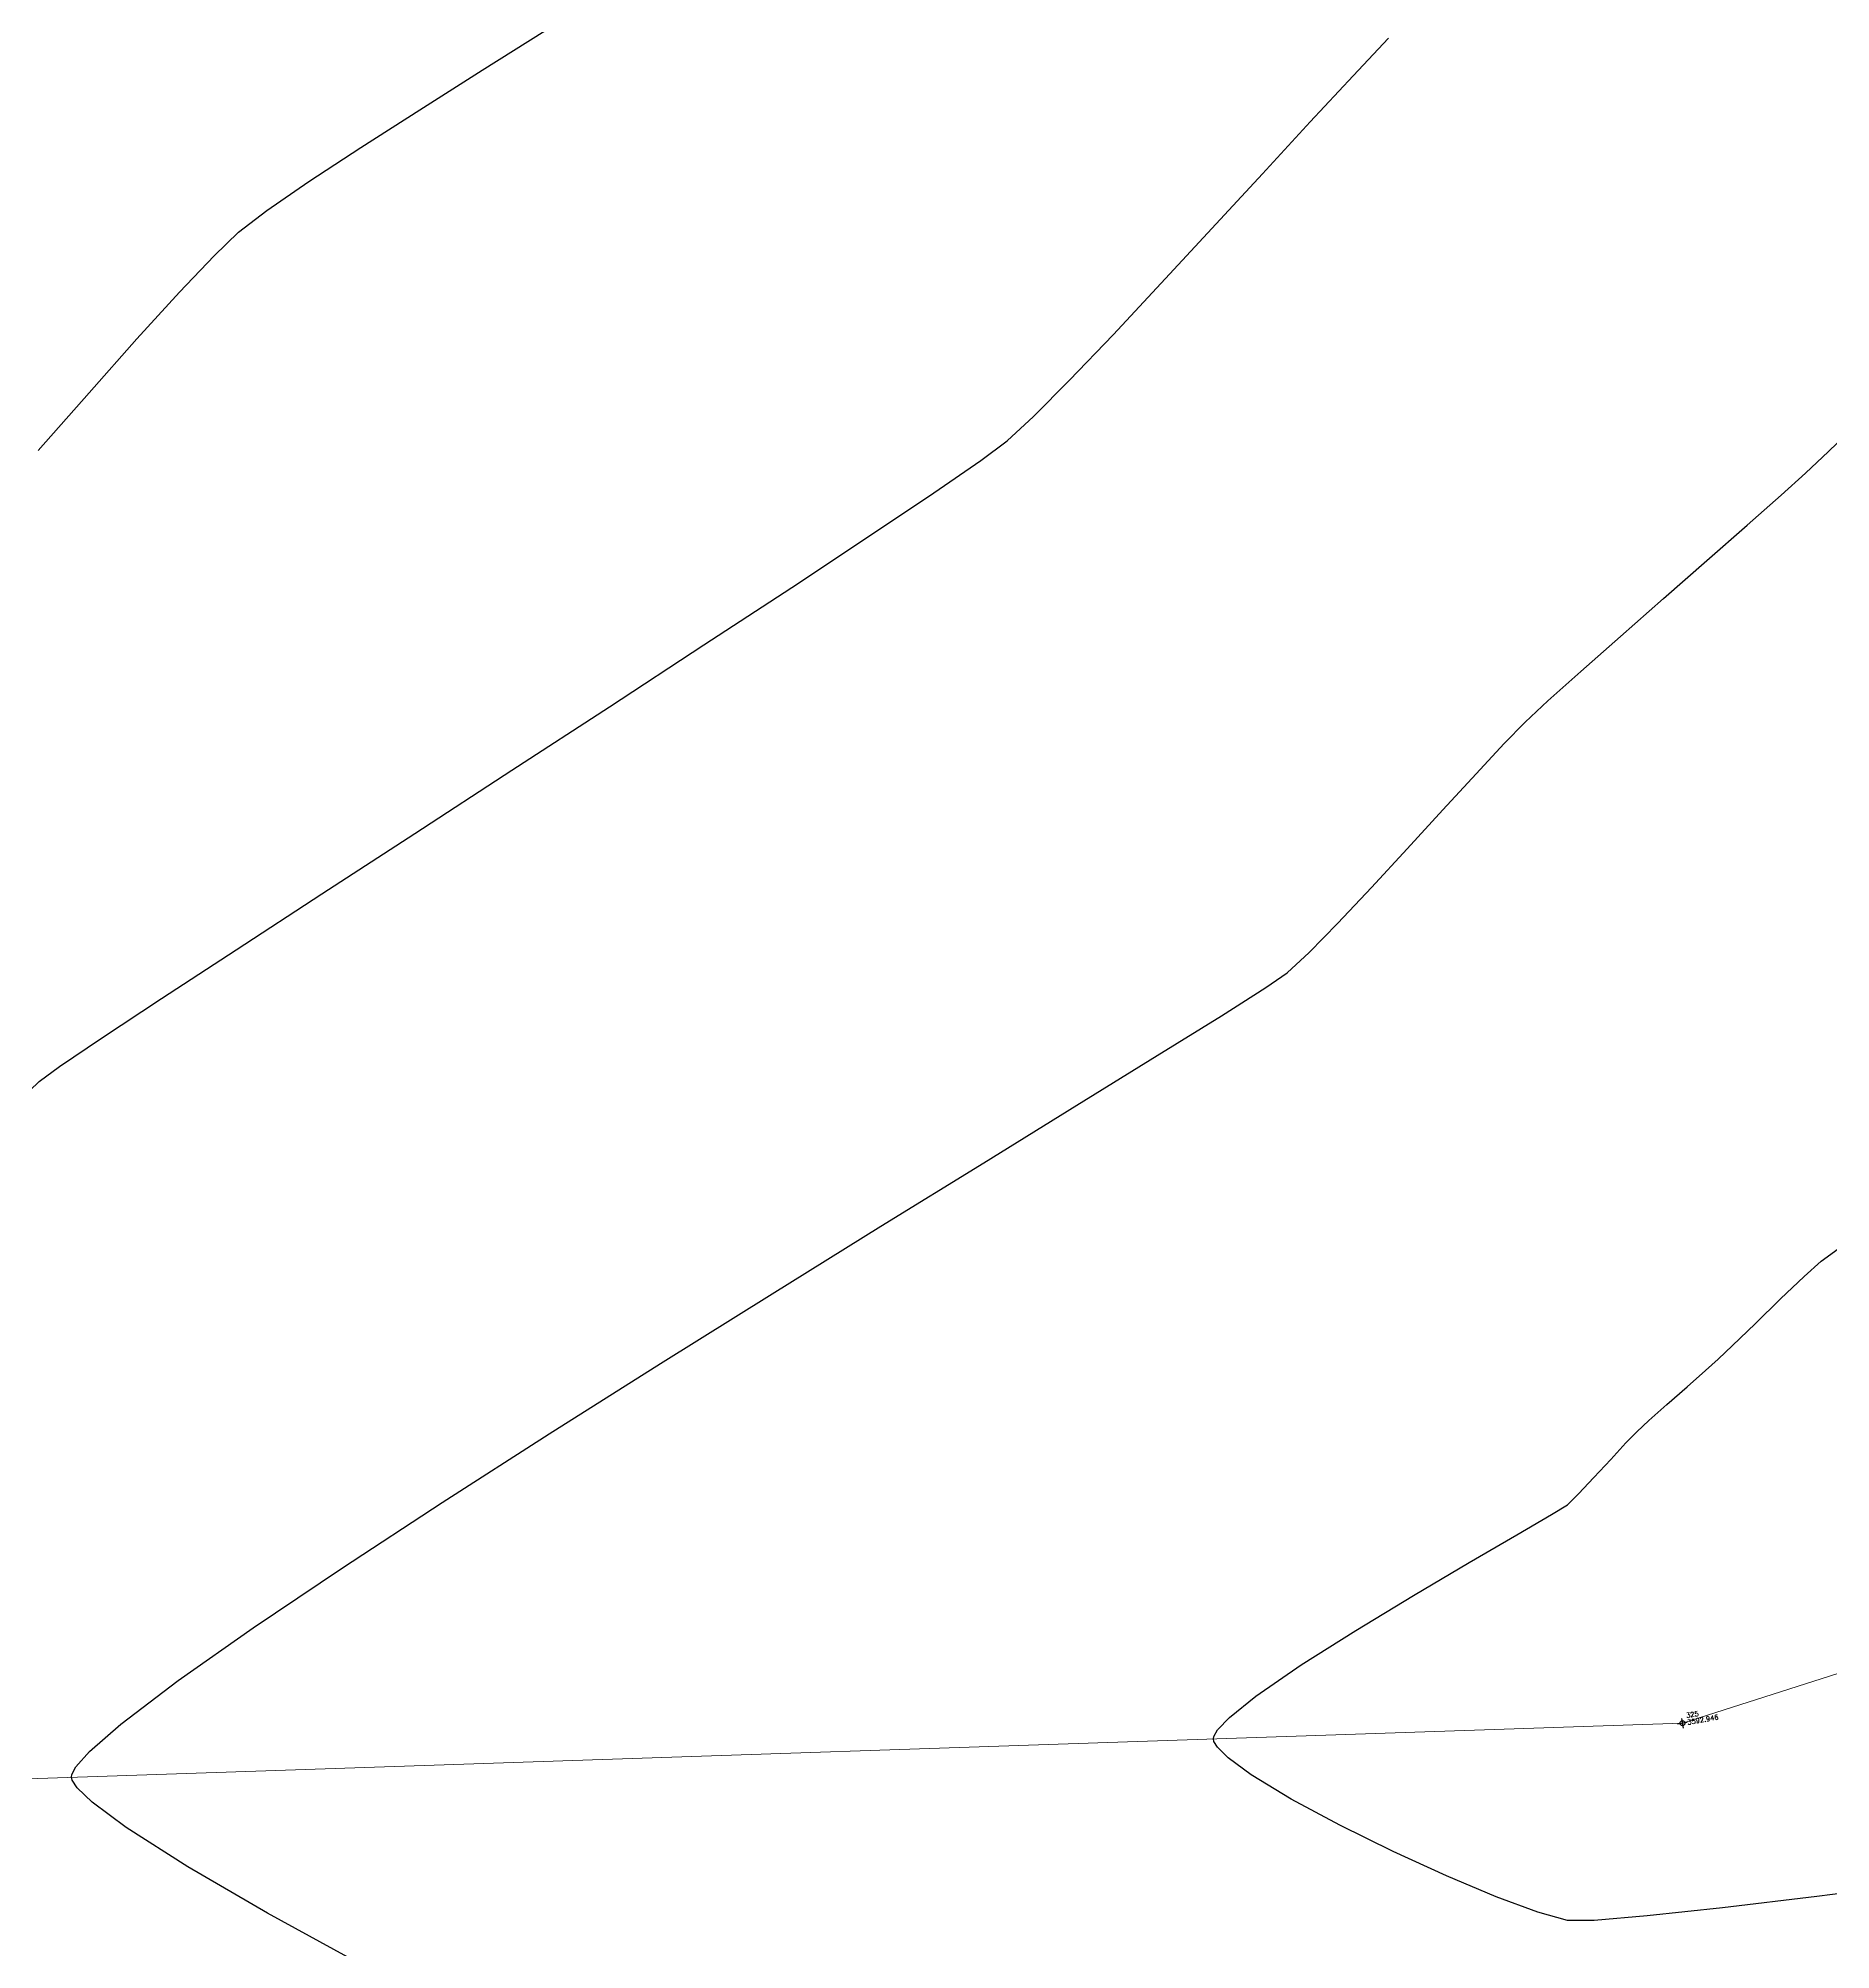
# Model space of a CAD drawing. Header units: millimetres. Extents: x 736950 to 738835, y 8500595 to 8502131.
# Drawn here: x 737857.82 to 737894.35, y 8501234.39 to 8501273.35 of the extents above; entities that cross this region are included whole.
import ezdxf

# ---------------------------------------------------------------- set-up
doc = ezdxf.new("R2010")
doc.units = ezdxf.units.MM
for name, color, linetype, lineweight in [('CONT-MJR', 80, 'Continuous', 30), ('COTAS', 40, 'Continuous', 5), ('pista', 251, 'Continuous', 5), ('saiwite', 5, 'Continuous', 5)]:
    doc.layers.add(name, color=color, linetype=linetype, lineweight=lineweight)
doc.styles.add('5mm', font='arial.ttf', dxfattribs={"height": 3})
doc.styles.add('COTAS', font='arial.ttf')
doc.dimstyles.new('Copy of GenDist', dxfattribs={"dimtxt": 0.5, "dimasz": 2, "dimexe": 0.18, "dimexo": 0.0625, "dimgap": 1, "dimtad": 2, "dimzin": 1, "dimdsep": 46, "dimtxsty": 'COTAS', "dimcen": 0.09, "dimse1": 1, "dimse2": 1, "dimsd1": 1, "dimsd2": 1, "dimadec": 0, "dimazin": 0, "dimtfac": 1, "dimtofl": 0, "dimtmove": 0, "dimatfit": 3, "dimfxl": 1, "dimtolj": 1, "dimtzin": 0, "dimarcsym": 0})

# ---------------------------------------------------------------- blocks, each defined once
blk = doc.blocks.new('*D155')
at = {"layer": 'Defpoints', "color": 0, "transparency": 16777216}
for p in [(737966.4867712476, 8501243.024781588), (737966.6724460351, 8501242.248666123), (737892.6513328892, 8501224.540148428)]:
    blk.add_point(p, dxfattribs=at)
at = {"layer": 'COTAS', "color": 0, "transparency": 16777216, "insert": (737929.1841467142, 8501235.391358722), "char_height": 0.5, "attachment_point": 5, "rotation": 13.45433814943491, "style": 'COTAS'}
blk.add_mtext('\\A1;76.11', dxfattribs=at)

msp = doc.modelspace()

# ---------------------------------------------------------------- hatches: boundary and pattern name
at = {"layer": 'pista'}
h = msp.add_hatch(dxfattribs=at)
h.set_pattern_fill('HONEY', color=256, scale=3, angle=9.94991650582834, style=0)
h.set_pattern_definition([(9.94991650582834, (1479841.21072825, -18.49207214638591), (0.4979252195647159, 0.4170677100899267), [0.375, -0.75]), (129.9499165058283, (1479841.21072825, -18.49207214638591), (-0.6101538418184378, 0.222682034283025), [0.3749999999999999, -0.7499999999999998]), (69.94991650582834, (1479841.21072825, -18.49207214638591), (-0.112228622253722, 0.6397497443729518), [-0.75, 0.375])])
h.paths.add_polyline_path([(737744.7999806425, 8501250.923935566), (737743.4751223363, 8501250.754223157), (737756.465848178, 8501242.026572531), (737763.5739612179, 8501242.006896213), (737770.002546867, 8501243.455222024), (737769.8468594846, 8501244.342704736), (737763.4750639071, 8501242.907173423), (737756.7405500773, 8501242.925815564)])
h.paths.add_polyline_path([(737794.2809870465, 8501256.017245878), (737809.7820272583, 8501263.709828075), (737823.391616501, 8501273.483615467), (737837.0791595323, 8501280.557800073), (737851.5530432165, 8501285.77819753), (737870.8510758049, 8501293.050216693, -0.9976846880626209), (737871.0089264096, 8501292.63424804), (737865.2748787645, 8501289.581801567, 0.7845063948290762), (737866.1540430214, 8501286.121818589), (737883.2588851704, 8501291.348365877), (737897.4188924351, 8501296.516943583), (737903.2981396064, 8501301.44146652, -0.5512150924587264), (737904.1219025984, 8501301.177325813), (737906.855912117, 8501297.98174819, 0.5618964424650519), (737910.2738656431, 8501298.536066804), (737914.22079628, 8501308.558674501), (737925.6412323939, 8501300.72656757, 0.340189525830376), (737928.7023693406, 8501300.894137181), (737936.9171069289, 8501306.117412793, -0.358727273887905), (737938.1716059428, 8501305.962964654), (737943.1732157968, 8501301.051021611, 0.3417074120720416), (737946.0555081918, 8501300.709858142), (737955.8779356404, 8501307.072689936), (737971.8320576148, 8501314.464803053), (737988.5677626224, 8501323.411181662), (738023.1375471824, 8501336.282937778), (738044.4246208373, 8501357.728329657), (738061.4456776979, 8501362.208386911), (738078.9085143938, 8501363.070318012), (738112.0997810266, 8501372.051506756), (738118.6561313582, 8501373.365123207), (738128.3493353954, 8501376.976906104), (738155.2251721952, 8501366.826195797), (738176.6167526407, 8501363.543890122), (738193.8053773039, 8501353.328603027), (738204.7313956148, 8501340.877429372), (738207.705198212, 8501335.751671141), (738214.35685511, 8501331.742925933), (738229.9282901662, 8501313.374534177), (738233.5603594936, 8501308.186787868), (738234.53883727, 8501308.358438132), (738230.6417003467, 8501313.924784988), (738214.9478837823, 8501332.43754055), (738208.3676942562, 8501336.403214611), (738205.4657963786, 8501341.405035153), (738194.387784551, 8501354.029418997), (738176.9261677533, 8501364.406946706), (738155.4549153853, 8501367.70147717), (738128.3514754312, 8501377.93815071), (738118.4090486554, 8501374.233504975), (738111.8936108743, 8501372.928085677), (738078.7671659255, 8501363.964436961), (738061.3074614278, 8501363.102660457), (738043.958527311, 8501358.536303693), (738022.6381405202, 8501337.057350922), (737988.196920163, 8501324.233464561), (737971.4304040315, 8501315.270615296), (737955.4419368334, 8501307.862588815), (737945.5806043665, 8501301.47455489, -0.3391433520832071), (737943.8038299843, 8501301.693147572), (737938.8116631231, 8501306.59581691, 0.3560082385246841), (737936.4342009705, 8501306.876887502), (737928.158540546, 8501301.61487459, -0.3502196171718997), (737926.1502499409, 8501301.468794718), (737914.5128481541, 8501309.44969617, 0.4302069892023044), (737913.4330382891, 8501309.014522241), (737909.4507249827, 8501298.90206584, -0.5704007069138802), (737907.5397775185, 8501298.566836312), (737904.9064502402, 8501301.644734057, 0.4931454261128044), (737902.7202336333, 8501302.131411942), (737896.9620044216, 8501297.308254998), (737882.9728831241, 8501292.20205278), (737866.0373022418, 8501287.027224885, -0.7384715771871906), (737865.6977918843, 8501288.787355538), (737871.5108758068, 8501291.881875956, 0.9119586051647783), (737870.5337161538, 8501293.892406015), (737851.2416702455, 8501286.62264278), (737836.7183275839, 8501281.384406622), (737822.9200107896, 8501274.252970394), (737809.3164408724, 8501264.483505804), (737793.8201376351, 8501256.79327439), (737778.9884914039, 8501246.402265295), (737769.846859484, 8501244.34270474), (737770.0025468671, 8501243.455222024), (737779.3594973255, 8501245.563292695)])
h.paths.add_polyline_path([(738260.5182952256, 8501271.251537092), (738234.538837269, 8501308.358438132), (738233.56035949, 8501308.186787868), (738259.6897886079, 8501270.86568047), (738269.3749442189, 8501234.589470252), (738274.5057655985, 8501215.583008338), (738279.7983711922, 8501189.602392923), (738280.7089290785, 8501189.641305126), (738275.382018582, 8501215.790318219), (738270.2441657205, 8501234.822827347)])

# ---------------------------------------------------------------- linework, layer by layer
at = {"linetype": 'Continuous', "extrusion": (0.9849591664230046, 0.172787269436437, 0), "elevation": 2195698.699162654}
msp.add_lwpolyline([(8245875.156062787, 0), (8245874.956062788, 0)], dxfattribs=at)
at = {"linetype": 'Continuous', "extrusion": (-0.172787269436437, 0.9849591664230046, 0), "elevation": 8245875.056062789}
msp.add_lwpolyline([(-2195698.799162654, 0), (-2195698.599162654, 0)], dxfattribs=at)
at = {"linetype": 'Continuous'}
msp.add_circle((737891.325392208, 8501239.004381303), 0.05, dxfattribs=at)
at = {"layer": 'CONT-MJR', "extrusion": (0.5340869075216602, -0.8454295802809063, 0), "elevation": -6793142.375175883}
msp.add_lwpolyline([(5164232.922521353, 3610.000000000009), (5164234.427793981, 3610.000000000009)], dxfattribs=at)
at = {"layer": 'CONT-MJR', "extrusion": (0.7274897098694135, -0.6861185918149402, 0), "elevation": -5296077.71420062}
msp.add_lwpolyline([(6690864.680755442, 3605), (6690865.730321394, 3605)], dxfattribs=at)
at = {"layer": 'CONT-MJR', "extrusion": (-0.534512897651661, 0.845160317480669, 0), "elevation": 6790538.974680249}
msp.add_lwpolyline([(-5167654.195614897, 3610.000000000013), (-5167655.700684043, 3610.000000000013)], dxfattribs=at)
at = {"layer": 'CONT-MJR', "extrusion": (0.7332792745479562, -0.679927573730043, 0), "elevation": -5239174.151166325}
msp.add_lwpolyline([(6735513.80716148, 3605), (6735515.091274289, 3605)], dxfattribs=at)
at = {"layer": 'CONT-MJR', "extrusion": (0.5386851200644779, -0.8425071758870182, 0), "elevation": -6764905.357239813}
msp.add_lwpolyline([(5201164.303954486, 3610.000000000003), (5201165.730843, 3610.000000000003)], dxfattribs=at)
at = {"layer": 'CONT-MJR'}
for points, elevation in [([(737882.7640443762, 8501270.587889504), (737883.7399308663, 8501271.647174794)], 3605), ([(737879.7216302081, 8501267.307930648), (737880.7046998446, 8501268.357874537)], 3605), ([(737878.8365545945, 8501266.381886346), (737879.7216302081, 8501267.307930648)], 3605), ([(737878.0996672066, 8501265.640134519), (737878.8365545945, 8501266.381886346)], 3605), ([(737857.8197260736, 8501264.947130477), (737858.8566813171, 8501266.126737567)], 3610), ([(737894.2980118426, 8501264.925773278), (737894.9925314627, 8501265.595775459)], 3600), ([(737893.8309943881, 8501264.484215923), (737894.2980118426, 8501264.925773278)], 3600), ([(737873.1750899324, 8501262.158913907), (737874.7599756813, 8501263.207318228)], 3605), ([(737871.3842229486, 8501260.983602053), (737873.1750899324, 8501262.158913907)], 3605), ([(737869.4591330562, 8501259.72618446), (737871.3842229486, 8501260.983602053)], 3605), ([(737888.5836577838, 8501259.841990242), (737889.25216218, 8501260.44225944)], 3600), ([(737865.4933178553, 8501257.144239226), (737867.4715785828, 8501258.43146292)], 3605), ([(737885.7161526554, 8501256.830092127), (737886.4427522081, 8501257.62348211)], 3600), ([(737884.9870232183, 8501256.039992156), (737885.7161526554, 8501256.830092127)], 3600), ([(737884.30397491, 8501255.314312877), (737884.9870232183, 8501256.039992156)], 3600), ([(737883.2705657436, 8501254.30073907), (737883.7156187467, 8501254.714184958)], 3600), ([(737859.108378936, 8501252.966358813), (737860.3318814132, 8501253.775573175)], 3605), ([(737877.0869966284, 8501250.429139167), (737878.9869059189, 8501251.600910408)], 3600), ([(737872.7735381334, 8501247.75746782), (737874.992961972, 8501249.135227446)], 3600), ([(737891.7956151391, 8501246.191673344), (737892.0549792361, 8501246.423658377)], 3595), ([(737889.5216127178, 8501244.009931384), (737889.8620775887, 8501244.380507609)], 3595), ([(737888.9799692401, 8501243.458410075), (737889.2082507621, 8501243.678262373)], 3595), ([(737886.9776178431, 8501242.278398441), (737887.9531441089, 8501242.845625253)], 3595), ([(737862.2013476443, 8501240.951191217), (737864.0166746352, 8501242.17380175)], 3600), ([(737858.8648265084, 8501238.42633975), (737859.5005136091, 8501238.981985353)], 3600), ([(737881.7776687597, 8501238.6322909), (737881.7665433834, 8501238.683605831)], 3595), ([(737858.5875220491, 8501238.114846589), (737858.8648265084, 8501238.42633975)], 3600), ([(737881.8485697939, 8501238.513064379), (737881.7776687597, 8501238.6322909)], 3595), ([(737883.3530829855, 8501237.456785208), (737882.5367761457, 8501237.952453235)], 3595), ([(737858.9206183513, 8501237.391419679), (737858.6108147759, 8501237.688507775)], 3600), ([(737859.6117718777, 8501236.879581412), (737858.9206183513, 8501237.391419679)], 3600), ([(737884.3445085048, 8501236.923510954), (737883.3530829855, 8501237.456785208)], 3595), ([(737885.4267964843, 8501236.389471665), (737884.3445085048, 8501236.923510954)], 3595), ([(737886.5156907046, 8501235.891508536), (737885.4267964843, 8501236.389471665)], 3595), ([(737862.4933557188, 8501235.13315799), (737860.868924024, 8501236.079164717)], 3600), ([(737896.2999386222, 8501235.754610712), (737894.0641246449, 8501235.473683665)], 3595), ([(737892.140609267, 8501235.243094612), (737890.6029518774, 8501235.075756816)], 3595), ([(737889.5247118638, 8501234.984583542), (737888.9794486163, 8501234.982488044)], 3595), ([(737890.6029518774, 8501235.075756816), (737889.5247118638, 8501234.984583542)], 3595)]:
    msp.add_lwpolyline(points, dxfattribs=dict(at, elevation=elevation))
at = {"layer": 'CONT-MJR', "extrusion": (0.5480150787743667, -0.8364684533417412, 0), "elevation": -6706684.295298621}
msp.add_lwpolyline([(5276023.783338136, 3610), (5276025.054180203, 3610)], dxfattribs=at)
at = {"layer": 'CONT-MJR', "extrusion": (0.5667503784923107, -0.8238895608507384, 0), "elevation": -6585923.637872627}
msp.add_lwpolyline([(5426015.092021173, 3610), (5426016.129285404, 3610)], dxfattribs=at)
at = {"layer": 'CONT-MJR', "extrusion": (0.7355252413897714, -0.677497320495453, 0), "elevation": -5216856.645960851}
msp.add_lwpolyline([(6752811.178706639, 3605), (6752812.696757035, 3605)], dxfattribs=at)
at = {"layer": 'CONT-MJR', "extrusion": (0.6090004912975633, -0.7931698441061199, 0), "elevation": -6293592.263508625}
msp.add_lwpolyline([(5762527.04819345, 3610), (5762527.775502288, 3610)], dxfattribs=at)
at = {"layer": 'CONT-MJR', "extrusion": (-0.733794613233879, 0.6793713753087791, 0), "elevation": 5234065.489840266}
msp.add_lwpolyline([(-6739479.955829706, 3605), (-6739481.473216943, 3605)], dxfattribs=at)
at = {"layer": 'CONT-MJR', "extrusion": (-0.6936983596673307, 0.7202656355781905, 0), "elevation": 5611318.616487502}
msp.add_lwpolyline([(-6428772.516077223, 3610), (-6428773.20681929, 3610)], dxfattribs=at)
at = {"layer": 'CONT-MJR', "extrusion": (0.7262549566093323, -0.6874254417755986, 0), "elevation": -5308113.04134704}
msp.add_lwpolyline([(6681312.363874668, 3610.000000000003), (6681313.390306623, 3610.000000000003)], dxfattribs=at)
at = {"layer": 'CONT-MJR', "extrusion": (-0.7398013362360153, 0.6728253732607046, 0), "elevation": 5173998.602441242}
msp.add_lwpolyline([(-6785699.667714128, 3610.00000000001), (-6785700.953130725, 3610.00000000001)], dxfattribs=at)
at = {"layer": 'CONT-MJR', "extrusion": (0.746940657901113, -0.6648907079921126, 0), "elevation": -5101276.073988206}
msp.add_lwpolyline([(6840536.811314901, 3610.00000000001), (6840538.278193835, 3610.00000000001)], dxfattribs=at)
at = {"layer": 'CONT-MJR', "extrusion": (0.6782690171203031, -0.7348136773459365, 0), "elevation": -5746366.413706032}
msp.add_lwpolyline([(6308347.277016551, 3605), (6308348.00986214, 3605)], dxfattribs=at)
at = {"layer": 'CONT-MJR', "extrusion": (0.5967175175189448, -0.8024513719136056, 0), "elevation": -6381547.41052661}
msp.add_lwpolyline([(5664964.024758967, 3605.000000000003), (5664964.693200817, 3605.000000000003)], dxfattribs=at)
at = {"layer": 'CONT-MJR', "extrusion": (0.5675795852204121, -0.8233185376517556, 0), "elevation": -6580444.921720069}
msp.add_lwpolyline([(5432650.987204422, 3605.000000000013), (5432652.150360908, 3605.000000000013)], dxfattribs=at)
at = {"layer": 'CONT-MJR', "extrusion": (-0.6693649752495402, 0.7429337318423378, 0), "elevation": 5821955.86271692}
msp.add_lwpolyline([(-6238654.242381827, 3600.00000000001), (-6238654.908631093, 3600.00000000001)], dxfattribs=at)
at = {"layer": 'CONT-MJR', "extrusion": (0.55701357224354, -0.8305033897200484, 0), "elevation": -6649321.65465772}
msp.add_lwpolyline([(5348126.477039568, 3605), (5348128.05095992, 3605)], dxfattribs=at)
at = {"layer": 'CONT-MJR', "extrusion": (0.6624419126201967, -0.7491132840926636, 0), "elevation": -5879598.34981412}
msp.add_lwpolyline([(6184358.385979382, 3600), (6184359.30944149, 3600)], dxfattribs=at)
at = {"layer": 'CONT-MJR', "extrusion": (0.6599257345910297, -0.751330835800375, 0), "elevation": -5900307.010302602}
msp.add_lwpolyline([(6164602.915525028, 3600), (6164604.00881877, 3600)], dxfattribs=at)
at = {"layer": 'CONT-MJR', "extrusion": (0.6593666606335838, -0.7518215259254795, 0), "elevation": -5904891.032064423}
msp.add_lwpolyline([(6160210.981465207, 3600), (6160212.157172099, 3600)], dxfattribs=at)
at = {"layer": 'CONT-MJR', "extrusion": (-0.6602295589111306, 0.7510638651539656, 0), "elevation": 5897813.234571666}
msp.add_lwpolyline([(-6166986.464027864, 3600.000000000013), (-6166987.634723353, 3600.000000000013)], dxfattribs=at)
at = {"layer": 'CONT-MJR', "extrusion": (0.6627390542262186, -0.7488504163071137, 0), "elevation": -5877144.396219531}
msp.add_lwpolyline([(6186685.978903984, 3600.000000000013), (6186687.057171792, 3600.000000000013)], dxfattribs=at)
at = {"layer": 'CONT-MJR', "extrusion": (0.5458211926908109, -0.8379016801567957, 0), "elevation": -6720475.019785133}
msp.add_lwpolyline([(5258427.410602647, 3605.000000000004), (5258429.782664332, 3605.000000000004)], dxfattribs=at)
at = {"layer": 'CONT-MJR', "extrusion": (0.6809074548253388, -0.7323694682080073, 0), "elevation": -5723629.312133392}
msp.add_lwpolyline([(6328977.640058284, 3600.000000000013), (6328978.271428651, 3600.000000000013)], dxfattribs=at)
at = {"layer": 'CONT-MJR', "extrusion": (0.714542300949794, -0.699592238488517, 0), "elevation": -5420162.826062794}
msp.add_lwpolyline([(6590729.652943004, 3600.000000000003), (6590730.263789983, 3600.000000000003)], dxfattribs=at)
at = {"layer": 'CONT-MJR', "extrusion": (0.7309169262266917, -0.6824664438309953, 0), "elevation": -5262489.376031759}
msp.add_lwpolyline([(6717296.826356301, 3600.00000000001), (6717297.669924129, 3600.00000000001)], dxfattribs=at)
at = {"layer": 'CONT-MJR', "extrusion": (0.7365527540139584, -0.6763801006493712, 0), "elevation": -5206589.195458367}
msp.add_lwpolyline([(6760716.421574457, 3600.00000000001), (6760717.420212134, 3600.00000000001)], dxfattribs=at)
at = {"layer": 'CONT-MJR', "extrusion": (0.545528095821736, -0.838092534669717, 0), "elevation": -6722313.79035224}
msp.add_lwpolyline([(5256071.919805661, 3605.000000000003), (5256074.183527837, 3605.000000000003)], dxfattribs=at)
at = {"layer": 'CONT-MJR', "extrusion": (0.5463255794655051, -0.8375728990491993, 0), "elevation": -6717307.800813395}
msp.add_lwpolyline([(5262466.029454911, 3605), (5262468.112137218, 3605)], dxfattribs=at)
at = {"layer": 'CONT-MJR', "extrusion": (0.714075540009723, -0.7000686560329797, 0), "elevation": -5424557.249658656}
msp.add_lwpolyline([(6587107.311893665, 3600), (6587108.152320037, 3600)], dxfattribs=at)
at = {"layer": 'CONT-MJR', "extrusion": (-0.5480913312717473, 0.8364184912977258, 0), "elevation": 6706191.005510511}
msp.add_lwpolyline([(-5276623.524913561, 3605), (-5276625.341981865, 3605)], dxfattribs=at)
at = {"layer": 'CONT-MJR', "extrusion": (0.5671724435443664, -0.8235990646448749, 0), "elevation": -6583118.032779639}
msp.add_lwpolyline([(5429396.616957651, 3600.000000000013), (5429397.146397284, 3600.000000000013)], dxfattribs=at)
at = {"layer": 'CONT-MJR', "extrusion": (0.5366175943387815, -0.8438255491782998, 0), "elevation": -6777614.414074711}
msp.add_lwpolyline([(5184565.78602111, 3600.000000000007), (5184566.858655247, 3600.000000000007)], dxfattribs=at)
at = {"layer": 'CONT-MJR', "extrusion": (0.5284577831481385, -0.8489595817411775, 0), "elevation": -6827281.103208142}
msp.add_lwpolyline([(5118983.93533783, 3600), (5118985.473043553, 3600)], dxfattribs=at)
at = {"layer": 'CONT-MJR', "extrusion": (0.5596731729287014, -0.8287134242329611, 0), "elevation": -6632142.507661048}
msp.add_lwpolyline([(5369395.937634709, 3605.000000000003), (5369396.969857757, 3605.000000000003)], dxfattribs=at)
at = {"layer": 'CONT-MJR', "extrusion": (0.5871057527058661, -0.809510243999221, 0), "elevation": -6448650.070440648}
msp.add_lwpolyline([(5588437.483609652, 3605), (5588437.996973617, 3605)], dxfattribs=at)
at = {"layer": 'CONT-MJR', "extrusion": (-0.5255758111094091, 0.8507467700653859, 0), "elevation": 6844600.993944052}
msp.add_lwpolyline([(-5095800.370402977, 3600.000000000003), (-5095802.294650942, 3600.000000000003)], dxfattribs=at)
at = {"layer": 'CONT-MJR', "extrusion": (0.6966061287800497, -0.7174537625144027, 0), "elevation": -5585259.004389419}
msp.add_lwpolyline([(6451402.650616196, 3605), (6451403.187919249, 3605)], dxfattribs=at)
at = {"layer": 'CONT-MJR', "extrusion": (0.525650895650488, -0.850700379629538, 0), "elevation": -6844151.215734724}
msp.add_lwpolyline([(5096399.758712143, 3600.000000000013), (5096402.220254077, 3600.000000000013)], dxfattribs=at)
at = {"layer": 'CONT-MJR', "extrusion": (0.6707096327572476, -0.7417200203086325, 0), "elevation": -5810633.437224296}
msp.add_lwpolyline([(6249179.608993557, 3595.000000000003), (6249180.068543214, 3595.000000000003)], dxfattribs=at)
at = {"layer": 'CONT-MJR', "extrusion": (0.5917209117828461, -0.8061428921468435, 0), "elevation": -6416593.589653593}
msp.add_lwpolyline([(5625214.589336417, 3595.000000000013), (5625215.02132188, 3595.000000000013)], dxfattribs=at)
at = {"layer": 'CONT-MJR', "extrusion": (0.6897848043823048, -0.7240144498856811, 0), "elevation": -5646038.539077091}
msp.add_lwpolyline([(6398276.878820655, 3595.000000000003), (6398277.544973021, 3595.000000000003)], dxfattribs=at)
at = {"layer": 'CONT-MJR', "extrusion": (0.5302043672555572, -0.8478698773651145, 0), "elevation": -6816728.526565809}
msp.add_lwpolyline([(5133016.101676991, 3600.000000000003), (5133018.786141785, 3600.000000000003)], dxfattribs=at)
at = {"layer": 'CONT-MJR', "extrusion": (0.6958403904325644, -0.718196457135968, 0), "elevation": -5592109.965345384}
msp.add_lwpolyline([(6445463.131738737, 3595), (6445463.857495412, 3595)], dxfattribs=at)
at = {"layer": 'CONT-MJR', "extrusion": (-0.6969261715671575, 0.717142880732107, 0), "elevation": 5582352.061861637}
msp.add_lwpolyline([(-6453915.560903029, 3595.000000000003), (-6453916.19906454, 3595.000000000003)], dxfattribs=at)
at = {"layer": 'CONT-MJR', "extrusion": (-0.6910216632855691, 0.7228340479460315, 0), "elevation": 5635090.969842753}
msp.add_lwpolyline([(-6407918.944724773, 3595.000000000003), (-6407919.348074991, 3595.000000000003)], dxfattribs=at)
at = {"layer": 'CONT-MJR', "extrusion": (0.534176352243976, -0.8453730683569946, 0), "elevation": -6792571.727599134}
msp.add_lwpolyline([(5164937.924694165, 3600.000000000003), (5164940.602794207, 3600.000000000003)], dxfattribs=at)
at = {"layer": 'CONT-MJR', "extrusion": (0.6601733332509016, -0.7511132871041455, 0), "elevation": -5898262.485219629}
msp.add_lwpolyline([(6166535.866645854, 3595.000000000006), (6166536.367275196, 3595.000000000006)], dxfattribs=at)
at = {"layer": 'CONT-MJR', "extrusion": (0.659712830059696, -0.7515177854546269, 0), "elevation": -5902041.026500991}
msp.add_lwpolyline([(6162918.942631199, 3595), (6162919.49165962, 3595)], dxfattribs=at)
at = {"layer": 'CONT-MJR', "extrusion": (0.663232557636265, -0.7484133714006308, 0), "elevation": -5873052.465171743}
msp.add_lwpolyline([(6190549.798473533, 3595), (6190550.291636717, 3595)], dxfattribs=at)
at = {"layer": 'CONT-MJR', "extrusion": (0.5396872149471187, -0.8418656128044563, 0), "elevation": -6758687.698430954}
msp.add_lwpolyline([(5209196.484873584, 3600), (5209199.078131041, 3600)], dxfattribs=at)
at = {"layer": 'CONT-MJR', "extrusion": (0.7209755549688476, -0.6929604960871596, 0), "elevation": -5359025.980482888}
msp.add_lwpolyline([(6640518.367240658, 3595), (6640518.685784276, 3595)], dxfattribs=at)
at = {"layer": 'CONT-MJR', "extrusion": (0.6759144534454312, -0.7369800890278951, 0), "elevation": -5766497.476413395}
msp.add_lwpolyline([(6289924.858872224, 3595.00000000001), (6289925.191968392, 3595.00000000001)], dxfattribs=at)
at = {"layer": 'CONT-MJR', "extrusion": (0.7359939439845561, -0.676988119850015, 0), "elevation": -5212158.979728647}
msp.add_lwpolyline([(6756407.050770635, 3595.000000000003), (6756407.508075952, 3595.000000000003)], dxfattribs=at)
at = {"layer": 'CONT-MJR', "extrusion": (0.7268829506137511, -0.6867613676576801, 0), "elevation": -5301966.650355322}
msp.add_lwpolyline([(6686162.890579997, 3595.00000000001), (6686163.346869428, 3595.00000000001)], dxfattribs=at)
at = {"layer": 'CONT-MJR', "extrusion": (0.547408399058897, -0.8368656072750126, 0), "elevation": -6710484.234279528}
msp.add_lwpolyline([(5271144.386773597, 3600.000000000013), (5271146.81681578, 3600.000000000013)], dxfattribs=at)
at = {"layer": 'CONT-MJR', "extrusion": (0.5300893122441954, -0.8479418146573949, 0), "elevation": -6817412.743064079}
msp.add_lwpolyline([(5132104.839335495, 3595), (5132105.218779873, 3595)], dxfattribs=at)
at = {"layer": 'CONT-MJR', "extrusion": (0.5041905595950663, -0.8635924267935737, 0), "elevation": -6969572.799800836}
msp.add_lwpolyline([(4923480.835746817, 3595), (4923481.652194894, 3595)], dxfattribs=at)
at = {"layer": 'CONT-MJR', "extrusion": (0.5077880196004458, -0.8614820527151205, 0), "elevation": -6948977.481569735}
msp.add_lwpolyline([(4952504.053561137, 3595.00000000001), (4952505.368841499, 3595.00000000001)], dxfattribs=at)
at = {"layer": 'CONT-MJR', "extrusion": (0.5182036128730338, -0.8552572803579838, 0), "elevation": -6888373.668953063}
msp.add_lwpolyline([(5036454.979985136, 3595), (5036456.357080527, 3595)], dxfattribs=at)
at = {"layer": 'CONT-MJR', "extrusion": (0.5759345252613507, -0.8174958242168474, 0), "elevation": -6524768.661618628}
msp.add_lwpolyline([(5499355.570317286, 3600), (5499357.439805818, 3600)], dxfattribs=at)
at = {"layer": 'CONT-MJR', "extrusion": (-0.5359734678189108, 0.8442348262149407, 0), "elevation": 6781557.027512983}
msp.add_lwpolyline([(-5179386.183392975, 3595), (-5179387.497680812, 3595)], dxfattribs=at)
at = {"layer": 'CONT-MJR', "extrusion": (0.6056751331535605, -0.7957120289900216, 0), "elevation": -6317634.968062433}
msp.add_lwpolyline([(5736112.73264747, 3600.00000000001), (5736114.20621444, 3600.00000000001)], dxfattribs=at)
at = {"layer": 'CONT-MJR', "extrusion": (0.5677179317380503, -0.8232231471375612, 0), "elevation": -6579507.978871259}
msp.add_lwpolyline([(5433748.195590737, 3595.000000000013), (5433749.323450829, 3595.000000000013)], dxfattribs=at)
at = {"layer": 'CONT-MJR', "extrusion": (0.6246386211635455, -0.7809139472124345, 0), "elevation": -6177826.54710595}
msp.add_lwpolyline([(5886424.701140453, 3595.00000000001), (5886425.388212192, 3595.00000000001)], dxfattribs=at)
at = {"layer": 'CONT-MJR', "extrusion": (-0.7222271208618822, 0.6916559736542123, 0), "elevation": 5347014.363924692}
msp.add_lwpolyline([(-6650185.659433842, 3595.00000000001), (-6650186.012459091, 3595.00000000001)], dxfattribs=at)
at = {"layer": 'CONT-MJR', "extrusion": (0.9899330474574939, -0.1415364318877622, 0), "elevation": -472781.4440861759}
msp.add_lwpolyline([(8520094.269617042, 3595), (8520094.323061103, 3595)], dxfattribs=at)
at = {"layer": 'CONT-MJR', "extrusion": (0.8718470826247731, -0.4897781788919066, 0), "elevation": -3520401.154616362}
msp.add_lwpolyline([(7773178.582684574, 3595.00000000001), (7773178.733538314, 3595.00000000001)], dxfattribs=at)
at = {"layer": 'CONT-MJR', "extrusion": (0.7039110827581418, 0.7102881018081749, 0), "elevation": 6557731.77743739}
msp.add_lwpolyline([(5460007.00220724, 3595.000000000003), (5460007.308937013, 3595.000000000003)], dxfattribs=at)
at = {"layer": 'CONT-MJR', "extrusion": (0.5911236187314327, 0.8065809738506455, 0), "elevation": 7293116.581963651}
msp.add_lwpolyline([(4430120.527050869, 3595.000000000011), (4430121.110178735, 3595.000000000011)], dxfattribs=at)
at = {"layer": 'CONT-MJR', "extrusion": (0.9905220876872578, -0.1373535358251708, 0), "elevation": -436809.9452932071}
msp.add_lwpolyline([(8522011.38895333, 3600), (8522011.44866338, 3600)], dxfattribs=at)
at = {"layer": 'CONT-MJR', "extrusion": (0.9722186295188207, 0.2340746385590423, 0), "elevation": 2707283.966784675}
msp.add_lwpolyline([(8092347.838369314, 3600.000000000003), (8092347.901872979, 3600.000000000003)], dxfattribs=at)
at = {"layer": 'CONT-MJR', "extrusion": (0.8821962143514297, -0.4708819803135457, 0), "elevation": -3352143.785997312}
msp.add_lwpolyline([(7847204.22172485, 3600.000000000013), (7847204.395101486, 3600.000000000013)], dxfattribs=at)
at = {"layer": 'CONT-MJR', "extrusion": (0.8405968530705615, 0.5416612692521672, 0), "elevation": 5225032.822833396}
msp.add_lwpolyline([(6746444.216501917, 3600), (6746444.397924247, 3600)], dxfattribs=at)
at = {"layer": 'CONT-MJR', "extrusion": (-0.5370716626195029, -0.8435366199585665, 0), "elevation": -7567388.111343329}
msp.add_lwpolyline([(-3943360.331986041, 3600.000000000013), (-3943361.822321035, 3600.000000000013)], dxfattribs=at)
at = {"layer": 'CONT-MJR', "extrusion": (-0.3874829219821705, -0.9218768817863691, 0), "elevation": -8123011.258185327}
msp.add_lwpolyline([(-2613842.106563606, 3595), (-2613843.203504276, 3595)], dxfattribs=at)
at = {"layer": 'CONT-MJR', "extrusion": (0.3480107779277423, 0.9374905324567964, 0), "elevation": 8226620.576266584}
msp.add_lwpolyline([(2266758.091541417, 3595), (2266758.997511148, 3595)], dxfattribs=at)
at = {"layer": 'CONT-MJR', "extrusion": (0.1190267609818892, -0.9928910464749697, 0), "elevation": -8352971.445395397}
msp.add_lwpolyline([(1744522.932293293, 3595.000000000013), (1744520.995005827, 3595.000000000013)], dxfattribs=at)
at = {"layer": 'CONT-MJR', "extrusion": (-0.4826055283986258, -0.8758378297145444, 0), "elevation": -7801799.847409597}
msp.add_lwpolyline([(-3456492.999774586, 3600), (-3456495.18867024, 3600)], dxfattribs=at)
at = {"layer": 'CONT-MJR', "extrusion": (-0.2693313036820477, -0.9630475839006756, 0), "elevation": -8385830.410864532}
msp.add_lwpolyline([(-1579026.501896011, 3595.000000000013), (-1579027.12821566, 3595.000000000013)], dxfattribs=at)
at = {"layer": 'saiwite'}
for p, q in [((737891.325392208, 8501239.004381303), (737941.7214199239, 8501255.174383635)), ((737854.4768213098, 8501237.767818417), (737891.325392208, 8501239.004381303))]:
    msp.add_line(p, q, dxfattribs=at)

# ---------------------------------------------------------------- texts
at = {"color": 2, "insert": (737891.3910585435, 8501239.20880227), "char_height": 0.1, "width": 0.4, "attachment_point": 1, "rotation": 9.94991650582834, "style": '5mm'}
msp.add_mtext('\\Ftxt.shx;\\W1.0000000000;\\T1.0000000000;\\o\\l325', dxfattribs=at)
at = {"color": 1, "insert": (737891.4152487613, 8501239.070907986), "char_height": 0.1, "width": 0.8333333333333334, "attachment_point": 1, "rotation": 9.94991650582834, "style": '5mm'}
msp.add_mtext('\\Ftxt.shx;\\W1.0000000000;\\T1.0000000000;\\o\\l3592.946', dxfattribs=at)

# ---------------------------------------------------------------- dimensions: what is measured, and where the dimension line sits
at = {"layer": 'COTAS'}
dim = msp.add_aligned_dim(p1=(737892.6513328891, 8501224.540148428), p2=(737966.6724460353, 8501242.248666123), distance=0.798016505607991, dimstyle='Copy of GenDist', dxfattribs=at)
dim.commit()
dim.dimension.update_dxf_attribs({"geometry": '*D155', "text_midpoint": (737929.1841467142, 8501235.391358722)})

doc.saveas('drawing.dxf')
